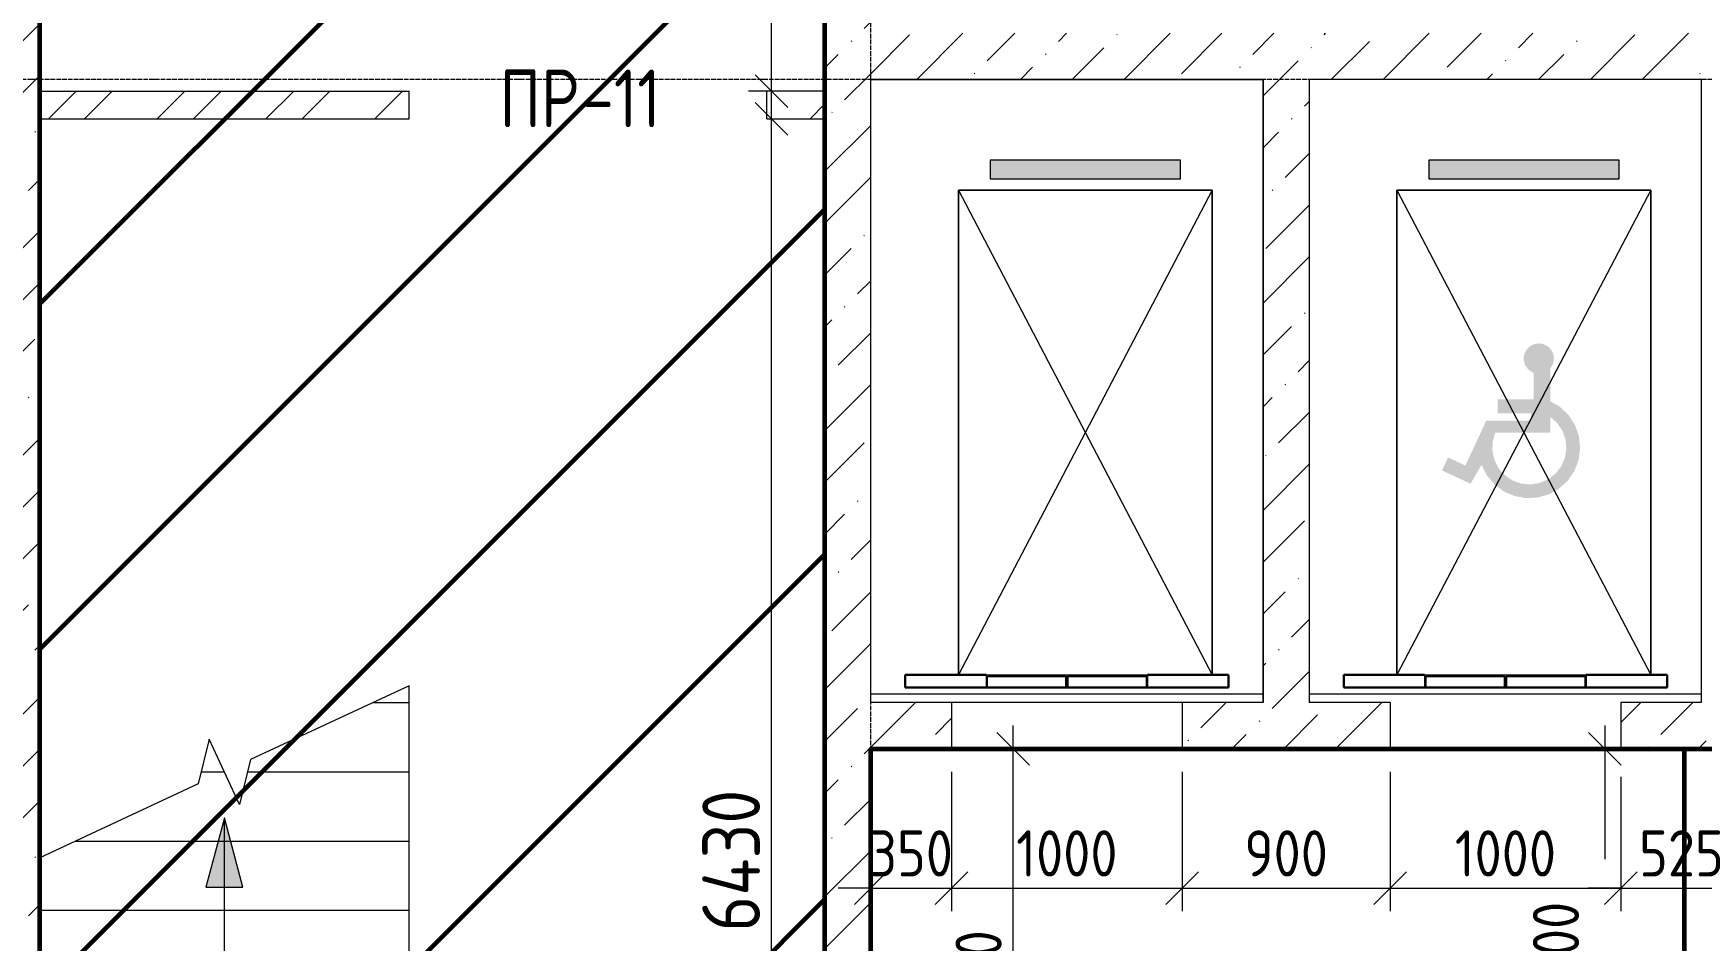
# Model space of a CAD drawing. Header units: millimetres. Extents: x -56773 to 323062, y -262288 to 76460.
# Drawn here: x 43456 to 50684, y -43191 to -39260 of the extents above; entities that cross this region are included whole.
import ezdxf

# ---------------------------------------------------------------- set-up
doc = ezdxf.new("R2010")
doc.units = ezdxf.units.MM
doc.linetypes.add('ADSK_Линия сетки', pattern=[25, 20, -2.5, 0, -2.5])
doc.linetypes.add('ADSK_Невидимые', pattern=[5, 3, -2])
for name, color, linetype, lineweight in [('1.1) Шлифовка потолка', 5, 'Continuous', 60), ('3.1 Штукатурка внешн стен', 5, 'Continuous', 60), ('Лестницы', 7, 'Continuous', 9), ('Марки', 7, 'Continuous', 20), ('Обобщенные модели', 7, 'ADSK_Невидимые', 18), ('Оборудование', 7, 'Continuous', 18), ('Оси', 7, 'Continuous', 9), ('Перекрытие', 7, 'Continuous', 18), ('Размеры', 7, 'Continuous', 9), ('Стены внутренние', 7, 'Continuous', 18), ('Стены наружные', 7, 'Continuous', 18), ('Стены несущие', 7, 'Continuous', 30), ('Стены штриховка', 7, 'Continuous', 9), ('Стрелки вверх', 7, 'Continuous', 18), ('Узлы', 7, 'Continuous', 18)]:
    doc.layers.add(name, color=color, linetype=linetype, lineweight=lineweight)
doc.styles.add('GOST Common_2', font='', dxfattribs={"width": 0.9, "height": 250})
doc.styles.add('GOST Common_3', font='', dxfattribs={"width": 0.9, "height": 200})
doc.styles.add('GOST Common_5', font='', dxfattribs={"width": 0.85, "height": 250})
doc.styles.get('GOST Common_2').set_extended_font_data('GOST Common')
doc.styles.get('GOST Common_3').set_extended_font_data('GOST Common')
doc.styles.get('GOST Common_5').set_extended_font_data('GOST Common')
doc.dimstyles.new('ADSK_Основной_2_0_1', dxfattribs={"dimscale": 304.8, "dimtxt": 201.142999, "dimasz": 0.463911, "dimexe": 0.328084, "dimexo": 0.328084, "dimgap": 0.164042, "dimtad": 1, "dimdec": 3, "dimrnd": 0.001, "dimdsep": 46, "dimtxsty": 'GOST Common_3', "dimblk1": 'OBLIQUE', "dimblk2": 'OBLIQUE', "dimsah": 1, "dimcen": 0.09, "dimdle": 0.328084, "dimazin": 2, "dimtfac": 1, "dimtdec": 4, "dimtix": 1, "dimtmove": 1, "dimatfit": 3, "dimfxl": 1, "dimtvp": 1, "dimtolj": 1, "dimtzin": 0, "dimlwd": 20, "dimlwe": 20, "dimarcsym": 2})
doc.dimstyles.new('ADSK_Основной_2_0_2', dxfattribs={"dimscale": 304.8, "dimtxt": 201.142999, "dimasz": 0.463911, "dimexe": 0.328084, "dimexo": 0.328084, "dimgap": 0.164042, "dimtad": 1, "dimdec": 3, "dimrnd": 0.001, "dimdsep": 46, "dimtxsty": 'GOST Common_3', "dimblk1": 'OBLIQUE', "dimblk2": 'OBLIQUE', "dimsah": 1, "dimcen": 0.09, "dimdle": 0.328084, "dimazin": 2, "dimtfac": 1, "dimtdec": 4, "dimtix": 1, "dimtmove": 0, "dimatfit": 3, "dimfxl": 1, "dimtvp": 1, "dimtolj": 1, "dimtzin": 0, "dimlwd": 20, "dimlwe": 20, "dimarcsym": 2})
doc.dimstyles.new('ADSK_Основной_2_0_3', dxfattribs={"dimscale": 304.8, "dimtxt": 201.142999, "dimasz": 0.463911, "dimexe": 0.328084, "dimexo": 0.328084, "dimgap": 0.164042, "dimtad": 1, "dimdec": 3, "dimrnd": 0.001, "dimdsep": 46, "dimtxsty": 'GOST Common_2', "dimblk1": 'OBLIQUE', "dimblk2": 'OBLIQUE', "dimsah": 1, "dimcen": 0.09, "dimdle": 0.328084, "dimazin": 2, "dimtfac": 1, "dimtdec": 4, "dimtix": 1, "dimtmove": 0, "dimatfit": 3, "dimfxl": 1, "dimtvp": 1, "dimtolj": 1, "dimtzin": 0, "dimlwd": 20, "dimlwe": 20, "dimarcsym": 2})
pattern_1 = [(45, (1283.93, -48864.63), (84.18955, 308.69595), [396.875, -79.375, 3.353, -76.022])]

# ---------------------------------------------------------------- blocks, each defined once
blk = doc.blocks.new('AS-Shakhta_lifta-GOST_5746-2003 - Лифт_3_2700х1700 проем 1000-730833-Кладочный план 1-го этажа')
at = {"layer": 'Оборудование'}
h = blk.add_hatch(color=256, dxfattribs=at)
h.paths.add_polyline_path([(-9.5, 464.1), (-60.4, 461.4), (-109.3, 447.2), (-153.5, 422), (-190.9, 387.4), (-219.3, 345.2), (-237.2, 297.5), (-243.7, 247), (-238.5, 196.4), (-221.7, 148.3), (-194.4, 105.3), (-157.9, 69.8), (-114.3, 43.6), (-114.3, -98), (-123.4, -111.8), (-128.8, -127.6), (-130, -144.1), (-127, -160.5), (-120, -175.5), (-109.5, -188.4), (-96, -198.1), (-80.6, -204.2), (-64.1, -206.2), (-47.6, -203.9), (-32.3, -197.6), (-19, -187.7), (-8.6, -174.7), (-1.8, -159.5), (0.9, -143.1), (-0.6, -126.6), (-6.2, -110.9), (-15.5, -97.2), (-28, -86.3), (-42.9, -78.8), (-42.9, 35.4), (113.5, 35.4), (113.5, 97.4), (-31, 97.4), (-31, 128.1), (162.8, 128.1), (253.6, 322.9), (328.5, 288), (354.7, 344.2), (231, 401.8), (183.6, 319.7), (160.7, 365.2), (128, 404.3), (87.2, 434.8), (40.6, 455.1)])
h.paths.add_polyline_path([(-27.9, 404.9), (12.2, 401), (50, 387.2), (83.3, 364.5), (109.8, 334.2), (128, 298.2), (136.6, 258.9), (135.3, 218.6), (123.9, 180), (-114.3, 180), (-114.3, 111.7), (-144.4, 138.5), (-166.9, 171.9), (-180.4, 209.8), (-184, 249.9), (-177.6, 289.7), (-161.5, 326.6), (-136.7, 358.3), (-104.7, 382.9), (-67.7, 398.8)])
at = {"layer": 'Узлы'}
blk.add_hatch(color=256, dxfattribs=at).paths.add_polyline_path([(364.1, -920), (-412.5, -920), (-412.5, -1000), (412.5, -1000), (412.5, -920)])
at = {"layer": 'Обобщенные модели', "linetype": 'Continuous', "lineweight": 30}
for p, q in [((780, 1285), (-620, 1285)), ((-620, 1230), (-620, 1285)), ((-270, 1230), (-620, 1230)), ((-267, 1235), (-267, 1285)), ((-267, 1285), (77, 1285)), ((77, 1235), (-267, 1235)), ((77, 1285), (77, 1235)), ((83, 1235), (83, 1285)), ((83, 1285), (427, 1285)), ((427, 1235), (83, 1235)), ((427, 1285), (427, 1235)), ((430, 1230), (780, 1230)), ((780, 1230), (780, 1285))]:
    blk.add_line(p, q, dxfattribs=at)
at = {"layer": 'Обобщенные модели'}
for p, q in [((-270, 1235), (-270, 1285)), ((430, 1235), (430, 1285))]:
    blk.add_line(p, q, dxfattribs=at)
at = {"layer": 'Оборудование'}
for p, q in [((-550, -870), (-550, 1230)), ((550, -870), (-550, 1230)), ((-550, -870), (550, 1230)), ((550, 1230), (-550, 1230)), ((-550, 1230), (-550, -870)), ((550, 1230), (550, -870)), ((550, -870), (550, 1230)), ((550, -870), (-550, -870)), ((-550, -870), (550, -870))]:
    blk.add_line(p, q, dxfattribs=at)
at = {"layer": 'Узлы'}
for p, q in [((412.5, -920), (-412.5, -920)), ((-412.5, -920), (-412.5, -1000)), ((412.5, -1000), (412.5, -920)), ((-412.5, -1000), (412.5, -1000))]:
    blk.add_line(p, q, dxfattribs=at)
blk = doc.blocks.new('AS-Shakhta_lifta-GOST_5746-2003 - Лифт_3_2700х1700 проем 1001-793162-Кладочный план 1-го этажа')
at = {"layer": 'Узлы'}
blk.add_hatch(color=256, dxfattribs=at).paths.add_polyline_path([(412.5, -920), (-412.5, -920), (-412.5, -1000), (412.5, -1000)])
at = {"layer": 'Обобщенные модели', "linetype": 'Continuous', "lineweight": 30}
for p, q in [((780, 1285), (-620, 1285)), ((-620, 1230), (-620, 1285)), ((-270, 1230), (-620, 1230)), ((-267, 1235), (-267, 1285)), ((-267, 1285), (77, 1285)), ((77, 1235), (-267, 1235)), ((77, 1285), (77, 1235)), ((83, 1235), (83, 1285)), ((83, 1285), (427, 1285)), ((427, 1235), (83, 1235)), ((427, 1285), (427, 1235)), ((430, 1230), (780, 1230)), ((780, 1230), (780, 1285))]:
    blk.add_line(p, q, dxfattribs=at)
at = {"layer": 'Обобщенные модели'}
for p, q in [((-270, 1235), (-270, 1285)), ((430, 1235), (430, 1285))]:
    blk.add_line(p, q, dxfattribs=at)
at = {"layer": 'Оборудование'}
for p, q in [((-770, -1350), (-770, 1350)), ((-770, 1350), (930, 1350)), ((930, 1350), (930, -1350)), ((-550, -870), (-550, 1230)), ((550, -870), (-550, 1230)), ((-550, -870), (550, 1230)), ((550, 1230), (-550, 1230)), ((-550, 1230), (-550, -870)), ((550, 1230), (550, -870)), ((550, -870), (550, 1230)), ((550, -870), (-550, -870)), ((-550, -870), (550, -870)), ((930, -1350), (-770, -1350))]:
    blk.add_line(p, q, dxfattribs=at)
at = {"layer": 'Узлы'}
for p, q in [((412.5, -920), (-412.5, -920)), ((-412.5, -920), (-412.5, -1000)), ((412.5, -1000), (412.5, -920)), ((-412.5, -1000), (412.5, -1000))]:
    blk.add_line(p, q, dxfattribs=at)
blk = doc.blocks.new('_Oblique')
at = {"color": 0, "linetype": 'ByBlock', "lineweight": -2}
blk.add_line((-0.5, -0.5), (0.5, 0.5), dxfattribs=at)
blk = doc.blocks.new('*D3864')
at = {"layer": 'Defpoints', "color": 0, "transparency": 16777216}
for p in [(47433.9, -42359.7), (47083.9, -42863.4), (47433.9, -42963.3)]:
    blk.add_point(p, dxfattribs=at)
at = {"layer": 'Размеры', "color": 0, "lineweight": 20, "transparency": 16777216}
for p, q in [((47433.9, -42459.7), (47433.9, -43063.3)), ((47083.9, -42963.3), (46942.5, -42963.3)), ((47083.9, -42963.3), (47433.9, -42963.3)), ((47083.9, -42963.4), (47083.9, -43063.3)), ((47433.9, -42963.3), (47575.3, -42963.3))]:
    blk.add_line(p, q, dxfattribs=at)
at = {"layer": 'Размеры', "color": 0, "lineweight": 20, "transparency": 16777216, "xscale": 141.4, "yscale": 141.4, "zscale": 141.4}
blk.add_blockref('_Oblique', (47083.9, -42963.3), dxfattribs=at)
at = {"layer": 'Размеры', "color": 0, "lineweight": 20, "transparency": 16777216, "xscale": 141.4, "yscale": 141.4, "zscale": 141.4, "rotation": 180}
blk.add_blockref('_Oblique', (47433.9, -42963.3), dxfattribs=at)
at = {"layer": 'Размеры', "color": 0, "lineweight": 9, "transparency": 16777216, "insert": (47258.9, -42813.3), "char_height": 200, "width": 454.106, "attachment_point": 5, "style": 'GOST Common_3'}
blk.add_mtext('\\A1;350', dxfattribs=at)
blk = doc.blocks.new('*D3865')
at = {"layer": 'Defpoints', "color": 0, "transparency": 16777216}
for p in [(47433.9, -42359.7), (48433.9, -42359.7), (48433.9, -42963.3)]:
    blk.add_point(p, dxfattribs=at)
at = {"layer": 'Размеры', "color": 0, "lineweight": 20, "transparency": 16777216}
for p, q in [((47433.9, -42459.7), (47433.9, -43063.3)), ((48433.9, -42459.7), (48433.9, -43063.3)), ((47333.9, -42963.3), (48533.9, -42963.3))]:
    blk.add_line(p, q, dxfattribs=at)
at = {"layer": 'Размеры', "color": 0, "lineweight": 20, "transparency": 16777216, "xscale": 141.4, "yscale": 141.4, "zscale": 141.4, "rotation": 180}
blk.add_blockref('_Oblique', (47433.9, -42963.3), dxfattribs=at)
at = {"layer": 'Размеры', "color": 0, "lineweight": 20, "transparency": 16777216, "xscale": 141.4, "yscale": 141.4, "zscale": 141.4}
blk.add_blockref('_Oblique', (48433.9, -42963.3), dxfattribs=at)
at = {"layer": 'Размеры', "color": 0, "lineweight": 9, "transparency": 16777216, "insert": (47933.9, -42813.3), "char_height": 200, "width": 560.473, "attachment_point": 5, "style": 'GOST Common_3'}
blk.add_mtext('\\A1;1000', dxfattribs=at)
blk = doc.blocks.new('*D3866')
at = {"layer": 'Defpoints', "color": 0, "transparency": 16777216}
for p in [(48433.9, -42359.7), (49333.9, -42359.7), (49333.9, -42963.3)]:
    blk.add_point(p, dxfattribs=at)
at = {"layer": 'Размеры', "color": 0, "lineweight": 20, "transparency": 16777216}
for p, q in [((48433.9, -42459.7), (48433.9, -43063.3)), ((49333.9, -42459.7), (49333.9, -43063.3)), ((48333.9, -42963.3), (49433.9, -42963.3))]:
    blk.add_line(p, q, dxfattribs=at)
at = {"layer": 'Размеры', "color": 0, "lineweight": 20, "transparency": 16777216, "xscale": 141.4, "yscale": 141.4, "zscale": 141.4, "rotation": 180}
blk.add_blockref('_Oblique', (48433.9, -42963.3), dxfattribs=at)
at = {"layer": 'Размеры', "color": 0, "lineweight": 20, "transparency": 16777216, "xscale": 141.4, "yscale": 141.4, "zscale": 141.4}
blk.add_blockref('_Oblique', (49333.9, -42963.3), dxfattribs=at)
at = {"layer": 'Размеры', "color": 0, "lineweight": 9, "transparency": 16777216, "insert": (48883.9, -42813.3), "char_height": 200, "width": 454.106, "attachment_point": 5, "style": 'GOST Common_3'}
blk.add_mtext('\\A1;900', dxfattribs=at)
blk = doc.blocks.new('*D3867')
at = {"layer": 'Defpoints', "color": 0, "transparency": 16777216}
for p in [(49333.9, -42359.7), (50333.9, -42381.7), (50333.9, -42963.3)]:
    blk.add_point(p, dxfattribs=at)
at = {"layer": 'Размеры', "color": 0, "lineweight": 20, "transparency": 16777216}
for p, q in [((49333.9, -42459.7), (49333.9, -43063.3)), ((50333.9, -42481.7), (50333.9, -43063.3)), ((49233.9, -42963.3), (50433.9, -42963.3))]:
    blk.add_line(p, q, dxfattribs=at)
at = {"layer": 'Размеры', "color": 0, "lineweight": 20, "transparency": 16777216, "xscale": 141.4, "yscale": 141.4, "zscale": 141.4, "rotation": 180}
blk.add_blockref('_Oblique', (49333.9, -42963.3), dxfattribs=at)
at = {"layer": 'Размеры', "color": 0, "lineweight": 20, "transparency": 16777216, "xscale": 141.4, "yscale": 141.4, "zscale": 141.4}
blk.add_blockref('_Oblique', (50333.9, -42963.3), dxfattribs=at)
at = {"layer": 'Размеры', "color": 0, "lineweight": 9, "transparency": 16777216, "insert": (49833.9, -42813.3), "char_height": 200, "width": 560.473, "attachment_point": 5, "style": 'GOST Common_3'}
blk.add_mtext('\\A1;1000', dxfattribs=at)
blk = doc.blocks.new('*D3868')
at = {"layer": 'Defpoints', "color": 0, "transparency": 16777216}
for p in [(50333.9, -42381.7), (50858.9, -42863.4), (50858.9, -42963.3)]:
    blk.add_point(p, dxfattribs=at)
at = {"layer": 'Размеры', "color": 0, "lineweight": 20, "transparency": 16777216}
for p, q in [((50333.9, -42481.7), (50333.9, -43063.3)), ((50333.9, -42963.3), (50192.5, -42963.3)), ((50333.9, -42963.3), (50858.9, -42963.3)), ((50858.9, -42963.3), (51000.3, -42963.3)), ((50858.9, -42963.4), (50858.9, -43063.3))]:
    blk.add_line(p, q, dxfattribs=at)
at = {"layer": 'Размеры', "color": 0, "lineweight": 20, "transparency": 16777216, "xscale": 141.4, "yscale": 141.4, "zscale": 141.4}
blk.add_blockref('_Oblique', (50333.9, -42963.3), dxfattribs=at)
at = {"layer": 'Размеры', "color": 0, "lineweight": 20, "transparency": 16777216, "xscale": 141.4, "yscale": 141.4, "zscale": 141.4, "rotation": 180}
blk.add_blockref('_Oblique', (50858.9, -42963.3), dxfattribs=at)
at = {"layer": 'Размеры', "color": 0, "lineweight": 9, "transparency": 16777216, "insert": (50596.4, -42813.3), "char_height": 200, "width": 454.106, "attachment_point": 5, "style": 'GOST Common_3'}
blk.add_mtext('\\A1;525', dxfattribs=at)
blk = doc.blocks.new('*D3873')
at = {"layer": 'Defpoints', "color": 0, "transparency": 16777216}
for p in [(47601.4, -42359.7), (47701.4, -42359.7), (47083.9, -44409.7)]:
    blk.add_point(p, dxfattribs=at)
at = {"layer": 'Размеры', "color": 0, "lineweight": 20, "transparency": 16777216}
for p, q in [((47701.4, -44509.7), (47701.4, -42259.7)), ((47701.4, -42359.7), (47801.4, -42359.7)), ((47183.9, -44409.7), (47801.4, -44409.7))]:
    blk.add_line(p, q, dxfattribs=at)
at = {"layer": 'Размеры', "color": 0, "lineweight": 20, "transparency": 16777216, "xscale": 141.4, "yscale": 141.4, "zscale": 141.4}
for p, rotation in [((47701.4, -42359.7), 90), ((47701.4, -44409.7), 270)]:
    blk.add_blockref('_Oblique', p, dxfattribs=dict(at, rotation=rotation))
at = {"layer": 'Размеры', "color": 0, "lineweight": 9, "transparency": 16777216, "insert": (47551.4, -43384.7), "char_height": 200, "width": 605.475, "attachment_point": 5, "rotation": 90, "style": 'GOST Common_3'}
blk.add_mtext('\\A1;2050', dxfattribs=at)
blk = doc.blocks.new('*D3911')
at = {"layer": 'Defpoints', "color": 0, "transparency": 16777216}
for p in [(50164.2, -42359.7), (50264.2, -42359.7), (50164.2, -43859.7)]:
    blk.add_point(p, dxfattribs=at)
at = {"layer": 'Размеры', "color": 0, "lineweight": 20, "transparency": 16777216}
for p, q in [((50264.2, -42259.7), (50264.2, -42838.9)), ((50264.2, -42359.7), (50364.2, -42359.7)), ((50264.2, -43959.7), (50264.2, -43538.9)), ((50264.2, -43859.7), (50364.2, -43859.7))]:
    blk.add_line(p, q, dxfattribs=at)
at = {"layer": 'Размеры', "color": 0, "lineweight": 20, "transparency": 16777216, "xscale": 141.4, "yscale": 141.4, "zscale": 141.4}
for p, rotation in [((50264.2, -42359.7), 90), ((50264.2, -43859.7), 270)]:
    blk.add_blockref('_Oblique', p, dxfattribs=dict(at, rotation=rotation))
at = {"layer": 'Размеры', "color": 0, "lineweight": 9, "transparency": 16777216, "insert": (49952.8, -43469.1), "char_height": 200, "width": 560.473, "attachment_point": 1, "rotation": 90, "line_spacing_factor": 1.022761, "style": 'GOST Common_3'}
blk.add_mtext('\\A1;1500', dxfattribs=at)
blk = doc.blocks.new('*D3645')
at = {"layer": 'Defpoints', "color": 0, "transparency": 16777216}
for p in [(46554.6, -39629.7), (46654.6, -39629.7), (46554.6, -46059.7)]:
    blk.add_point(p, dxfattribs=at)
at = {"layer": 'Размеры', "color": 0, "lineweight": 20, "transparency": 16777216}
for p, q in [((46654.6, -46159.7), (46654.6, -39529.7)), ((46654.6, -39629.7), (46754.6, -39629.7)), ((46654.6, -46059.7), (46754.6, -46059.7))]:
    blk.add_line(p, q, dxfattribs=at)
at = {"layer": 'Размеры', "color": 0, "lineweight": 20, "transparency": 16777216, "xscale": 141.4, "yscale": 141.4, "zscale": 141.4}
for p, rotation in [((46654.6, -39629.7), 90), ((46654.6, -46059.7), 270)]:
    blk.add_blockref('_Oblique', p, dxfattribs=dict(at, rotation=rotation))
at = {"layer": 'Размеры', "color": 0, "lineweight": 9, "transparency": 16777216, "insert": (46479.6, -42844.7), "char_height": 250, "width": 625.93, "attachment_point": 5, "rotation": 90, "style": 'GOST Common_2'}
blk.add_mtext('\\A1;6430', dxfattribs=at)
blk = doc.blocks.new('*D3646')
at = {"layer": 'Defpoints', "color": 0, "transparency": 16777216}
for p in [(46754.6, -37859.7), (46654.6, -39509.7), (46754.6, -39509.7)]:
    blk.add_point(p, dxfattribs=at)
at = {"layer": 'Размеры', "color": 0, "lineweight": 20, "transparency": 16777216}
for p, q in [((46654.6, -37759.7), (46654.6, -38025.9)), ((46654.6, -37859.7), (46554.6, -37859.7)), ((46654.6, -39609.7), (46654.6, -38725.9)), ((46654.6, -39509.7), (46554.6, -39509.7))]:
    blk.add_line(p, q, dxfattribs=at)
at = {"layer": 'Размеры', "color": 0, "lineweight": 20, "transparency": 16777216, "xscale": 141.4, "yscale": 141.4, "zscale": 141.4}
for p, rotation in [((46654.6, -37859.7), 90), ((46654.6, -39509.7), 270)]:
    blk.add_blockref('_Oblique', p, dxfattribs=dict(at, rotation=rotation))
at = {"layer": 'Размеры', "color": 0, "lineweight": 9, "transparency": 16777216, "insert": (46343.2, -38656.1), "char_height": 200, "width": 560.473, "attachment_point": 1, "rotation": 90, "line_spacing_factor": 1.022761, "style": 'GOST Common_3'}
blk.add_mtext('\\A1;1650', dxfattribs=at)

msp = doc.modelspace()

# ---------------------------------------------------------------- hatches: boundary and pattern name
at = {"layer": '1.1) Шлифовка потолка', "transparency": 33554687}
h = msp.add_hatch(dxfattribs=at)
h.set_pattern_fill('ANSI31', color=5, scale=333)
h.set_pattern_definition([(45, (1274.6, 201448.7), (-747.6063, 747.6063), [])])
h.paths.add_polyline_path([(43483.9343, -46060.0624), (46883.9343, -46060.0624), (46883.9343, -37860.0624), (43483.9343, -37860.0624)])
h = msp.add_hatch(dxfattribs=at)
h.set_pattern_fill('ANSI31', color=5, scale=333)
h.paths.add_polyline_path([(61313.9343, -39509.6624), (60083.9343, -39509.6624), (57883.9343, -39509.6624), (57613.9343, -39509.6624), (57613.9343, -42934.6624), (57488.9343, -42934.6624), (57488.9343, -39509.6624), (57083.9343, -39509.6624), (57083.9343, -39659.6624), (56683.9343, -39659.6624), (56683.9343, -39509.6624), (56383.9343, -39509.6624), (55183.9343, -39509.6624), (54688.9343, -39509.6624), (54688.9343, -42934.6624), (54563.9343, -42934.6624), (54563.9343, -41884.6624), (54323.9343, -41884.6624), (54323.9343, -41759.6624), (54563.9343, -41759.6624), (54563.9343, -39509.6624), (54323.9343, -39509.6624), (54323.9343, -39260.0253), (53173.9343, -39260.0253), (53173.9343, -39509.6624), (52763.9343, -39509.6624), (52763.9343, -40559.6624), (50983.9343, -40559.6624), (50983.9343, -41759.6624), (53173.9343, -41759.6624), (53173.9343, -41784.6624), (53173.9343, -41884.6624), (50983.9343, -41884.6624), (50983.9343, -43859.6624), (50858.9343, -43859.6624), (50858.9343, -42359.6624), (50608.9343, -42359.6624), (50608.9343, -45184.6624), (50858.9343, -45184.6624), (50858.9343, -44959.6624), (50983.9343, -44959.6624), (50983.9343, -45184.6624), (51558.9343, -45184.6624), (51558.9343, -46034.6624), (51691.5932, -46034.6624), (51691.5932, -46134.6624), (54563.9343, -46134.6624), (54563.9343, -44034.6624), (54688.9343, -44034.6624), (54688.9343, -46134.6624), (56108.9343, -46134.6624), (56108.9343, -45184.6624), (57488.9343, -45184.6624), (57488.9343, -44034.6624), (57613.9343, -44034.6624), (57613.9343, -46134.6624), (58213.9343, -46134.6624), (58213.9343, -46259.6624), (61513.9343, -46259.6624), (61513.9343, -46134.6624), (62833.9343, -46134.6624), (62833.9343, -45909.6624), (62283.9343, -45909.6624), (62283.9343, -45659.6624), (61313.9343, -45659.6624), (61313.9343, -44259.6624), (61038.9343, -44259.6624), (61038.9343, -44059.6624), (61313.9343, -44059.6624)])
h.paths.add_polyline_path([(59338.9343, -46159.6624), (59488.9343, -46159.6624), (59488.9343, -46234.6624), (59338.9343, -46234.6624)], flags=16)
h.paths.add_polyline_path([(62833.9343, -48459.6624), (62833.9343, -46859.6624), (62833.9343, -46259.6624), (51691.5932, -46259.6624), (51691.5932, -55809.6624), (53283.9343, -55809.6624), (54483.9343, -55809.6624), (56083.9343, -55809.6624), (56683.9343, -55809.6624), (56683.9343, -55659.6624), (57083.9343, -55659.6624), (57083.9343, -55809.6624), (57683.9343, -55809.6624), (60083.9343, -55809.6624), (60388.9343, -55809.6624), (60388.9343, -55759.6624), (60388.9343, -54684.6624), (60388.9343, -54634.6624), (60488.9343, -54634.6624), (60488.9343, -54684.6624), (60488.9343, -55759.6624), (60488.9343, -55809.6624), (62683.9343, -55809.6624), (62683.9343, -55659.6624), (63038.9343, -55659.6624), (63038.9343, -55359.6624), (63038.9343, -54684.6624), (63038.9343, -54634.6624), (63083.9343, -54634.6624), (63083.9343, -53384.6624), (63038.9343, -53384.6624), (63038.9343, -53334.6624), (63038.9343, -52584.6624), (63038.9343, -52534.6624), (63083.9343, -52534.6624), (63083.9343, -51084.6624), (63038.9343, -51084.6624), (63038.9343, -51034.6624), (63038.9343, -50909.6624), (63038.9343, -50709.6624), (62988.9343, -50709.6624), (62197.2677, -50709.6624), (62147.2677, -50709.6624), (61330.601, -50709.6624), (61280.601, -50709.6624), (60488.9343, -50709.6624), (60488.9343, -51034.6624), (60488.9343, -51084.6624), (60388.9343, -51084.6624), (60388.9343, -51034.6624), (60388.9343, -50709.6624), (60388.9343, -50609.6624), (60488.9343, -50609.6624), (61280.601, -50609.6624), (61330.601, -50609.6624), (62147.2677, -50609.6624), (62197.2677, -50609.6624), (62833.9343, -50609.6624), (62833.9343, -50059.6624), (62683.9343, -50059.6624), (62683.9343, -49659.6624), (62833.9343, -49659.6624)])
h.paths.add_polyline_path([(56108.9343, -49384.6624), (57858.9343, -49384.6624), (57858.9343, -50134.6624), (56108.9343, -50134.6624)], flags=16)
h.paths.add_polyline_path([(56133.9343, -49409.6624), (57833.9343, -49409.6624), (57833.9343, -50109.6624), (56133.9343, -50109.6624)], flags=0)
h.paths.add_polyline_path([(56183.9343, -49459.6624), (57008.9343, -49459.6624), (57008.9343, -49659.6624), (57058.9343, -49659.6624), (57058.9343, -49459.6624), (57083.9343, -49459.6624), (57783.9343, -49459.6624), (57783.9343, -50059.6624), (56183.9343, -50059.6624)], flags=0)
h.paths.add_polyline_path([(56683.9343, -49659.6624), (57083.9343, -49659.6624), (57083.9343, -50059.6624), (56683.9343, -50059.6624)], flags=0)
h.paths.add_polyline_path([(60388.9343, -52534.6624), (60488.9343, -52534.6624), (60488.9343, -52584.6624), (60488.9343, -53334.6624), (60488.9343, -53384.6624), (60388.9343, -53384.6624), (60388.9343, -53334.6624), (60388.9343, -52584.6624)], flags=16)
h.paths.add_polyline_path([(60451.4343, -52584.6624), (60451.4343, -53334.6624), (60426.4343, -53334.6624), (60426.4343, -52584.6624)], flags=0)
h.paths.add_polyline_path([(62978.3843, -53059.6624), (62992.3843, -53059.6624), (62992.3843, -53709.6624), (62978.3843, -53709.6624)], flags=16)
h.paths.add_polyline_path([(62978.3843, -54309.6624), (62992.3843, -54309.6624), (62992.3843, -54959.6624), (62978.3843, -54959.6624)], flags=16)
h.paths.add_polyline_path([(51558.9343, -51734.6624), (51233.9343, -51734.6624), (51233.9343, -51709.6624), (51233.9343, -51609.6624), (51558.9343, -51609.6624), (51558.9343, -51384.6624), (51691.5932, -51384.6624), (51691.5932, -50484.6624), (51558.9343, -50484.6624), (51558.9343, -50134.6624), (46883.9343, -50134.6624), (46883.9343, -55659.6624), (47283.9343, -55659.6624), (47283.9343, -55809.6624), (48183.9343, -55809.6624), (49783.9343, -55809.6624), (50683.9343, -55809.6624), (50683.9343, -55659.6624), (51083.9343, -55659.6624), (51083.9343, -55809.6624), (51558.9343, -55809.6624)])
at = {"layer": 'Стены внутренние', "lineweight": 9}
h = msp.add_hatch(dxfattribs=at)
h.set_pattern_fill('FP_5', color=256, style=0, pattern_type=2)
h.set_pattern_definition([(45, (1283.93, -48864.63), (-235.7317, 235.7317), []), (45, (1441.1, -48864.63), (-235.7317, 235.7317), [])])
h.paths.add_polyline_path([(46883.9343, -39629.6624), (46883.9343, -39509.6624), (46633.9343, -39509.6624), (46633.9343, -39629.6624)])
h.paths.add_polyline_path([(43659.9903, -39629.6624), (45083.9343, -39629.6624), (45083.9343, -39509.6624), (43483.9343, -39509.6624), (43483.9343, -39629.6624)])
at = {"layer": 'Стены наружные', "lineweight": 9}
h = msp.add_hatch(dxfattribs=at)
h.set_pattern_fill('FP_1', color=256, style=0, pattern_type=2)
h.set_pattern_definition(pattern_1)
h.paths.add_polyline_path([(43283.9343, -46259.6624), (43483.9343, -46259.6624), (43483.9343, -37659.6624), (43283.9343, -37659.6624), (43283.9343, -46234.6624)])
h = msp.add_hatch(dxfattribs=at)
h.set_pattern_fill('FP_1', color=256, style=0, pattern_type=2)
h.set_pattern_definition(pattern_1)
h.paths.add_polyline_path([(47083.9343, -46259.6624), (47083.9343, -45959.6624), (46883.9343, -45959.6624), (46883.9343, -46259.6624)])
h.paths.add_polyline_path([(46883.9343, -44409.6624), (47083.9343, -44409.6624), (47083.9343, -37659.6624), (46883.9343, -37659.6624), (46883.9343, -43549.7783)])
h = msp.add_hatch(dxfattribs=at)
h.set_pattern_fill('FP_1', color=256, style=0, pattern_type=2)
h.set_pattern_definition(pattern_1)
h.paths.add_polyline_path([(50883.9343, -39459.6624), (50883.9343, -39259.6624), (47083.9343, -39259.6624), (47083.9343, -39459.6624), (50683.9343, -39459.6624)])
h = msp.add_hatch(dxfattribs=at)
h.set_pattern_fill('FP_1', color=256, style=0, pattern_type=2)
h.set_pattern_definition(pattern_1)
h.paths.add_polyline_path([(48983.9343, -42159.6624), (48983.9343, -39459.6624), (48783.9343, -39459.6624), (48783.9343, -42159.6624)])
h = msp.add_hatch(dxfattribs=at)
h.set_pattern_fill('FP_1', color=256, style=0, pattern_type=2)
h.set_pattern_definition(pattern_1)
h.paths.add_polyline_path([(49333.9343, -42359.6624), (49333.9343, -42159.6624), (48433.9343, -42159.6624), (48433.9343, -42359.6624)])
h.paths.add_polyline_path([(47433.9343, -42359.6624), (47433.9343, -42159.6624), (47083.9343, -42159.6624), (47083.9343, -42359.6624)])
h.paths.add_polyline_path([(50333.9343, -42359.6624), (50883.9343, -42359.6624), (50883.9343, -42159.6624), (50333.9343, -42159.6624), (50333.9343, -42261.6105)])
at = {"layer": 'Стрелки вверх'}
msp.add_hatch(color=256, dxfattribs=at).paths.add_polyline_path([(44364.3191, -42959.6624), (44283.9343, -42659.6624), (44203.5496, -42959.6624)])

# ---------------------------------------------------------------- linework, layer by layer
at = {"layer": '1.1) Шлифовка потолка'}
for points in [[(46883.9343, -46059.6624), (43483.9343, -46059.6624), (43483.9343, -37859.6624), (46883.9343, -37859.6624)], [(47083.9343, -42359.6624), (50608.9343, -42359.6624), (50608.9343, -46034.6624), (47083.9343, -46034.6624)]]:
    msp.add_lwpolyline(points, close=True, dxfattribs=at)
at = {"layer": '3.1 Штукатурка внешн стен'}
msp.add_lwpolyline([(43283.9343, -46259.6624), (47083.9343, -46259.6624), (47083.9343, -42359.6624), (50858.9343, -42359.6624)], dxfattribs=at)
at = {"layer": 'Лестницы'}
for p, q in [((45083.9343, -42086.6163), (44397.2228, -42406.8351)), ((45083.9343, -42159.6624), (45083.9343, -42086.6163)), ((44927.2864, -42159.6624), (45083.9343, -42159.6624)), ((44927.2864, -42159.6624), (45083.9343, -42159.6624)), ((45083.9343, -42459.6624), (45083.9343, -42159.6624)), ((44217.9002, -42318.0518), (44170.6458, -42512.4897)), ((44349.9684, -42601.273), (44217.9002, -42318.0518)), ((44397.2228, -42406.8351), (44349.9684, -42601.273)), ((44183.4845, -42459.6624), (44283.9343, -42459.6624)), ((44183.4845, -42459.6624), (44283.9343, -42459.6624)), ((44384.3841, -42459.6624), (45083.9343, -42459.6624)), ((44384.3841, -42459.6624), (45083.9343, -42459.6624)), ((45083.9343, -42759.6624), (45083.9343, -42459.6624)), ((44170.6458, -42512.4897), (43483.9343, -42832.7085)), ((43640.5822, -42759.6624), (45083.9343, -42759.6624)), ((43640.5822, -42759.6624), (45083.9343, -42759.6624)), ((45083.9343, -43059.6624), (45083.9343, -42759.6624)), ((43483.9343, -43059.6624), (45083.9343, -43059.6624)), ((43483.9343, -43059.6624), (45083.9343, -43059.6624)), ((45083.9343, -43359.6624), (45083.9343, -43059.6624))]:
    msp.add_line(p, q, dxfattribs=at)
at = {"layer": 'Оси', "linetype": 'ADSK_Линия сетки', "lineweight": 5}
for p, q in [((47083.9343, -59838.5137), (47083.9343, -38837.1863)), ((63681.4538, -39459.6624), (-23956.1623, -39459.6624))]:
    msp.add_line(p, q, dxfattribs=at)
at = {"layer": 'Перекрытие'}
for p, q in [((48783.9343, -42122.5624), (47083.9343, -42122.5624)), ((50683.9343, -42122.5624), (48983.9343, -42122.5624))]:
    msp.add_line(p, q, dxfattribs=at)
at = {"layer": 'Стены несущие', "lineweight": 9}
for p, q in [((43483.9343, -37859.6624), (43483.9343, -39509.6624)), ((46883.9343, -37859.6624), (46883.9343, -39509.6624)), ((47083.9343, -42159.6624), (47083.9343, -39459.6624)), ((48783.9343, -39459.6624), (47083.9343, -39459.6624)), ((48783.9343, -42159.6624), (48783.9343, -39459.6624)), ((48983.9343, -39459.6624), (48983.9343, -42159.6624)), ((50683.9343, -39459.6624), (48983.9343, -39459.6624)), ((50683.9343, -42159.6624), (50683.9343, -39459.6624)), ((43483.9343, -39509.6624), (45083.9343, -39509.6624)), ((45083.9343, -39629.6624), (45083.9343, -39509.6624)), ((46883.9343, -39509.6624), (46633.9343, -39509.6624)), ((46633.9343, -39629.6624), (46633.9343, -39509.6624)), ((43483.9343, -39629.6624), (43483.9343, -46059.6624)), ((43483.9343, -39629.6624), (45083.9343, -39629.6624)), ((46633.9343, -39629.6624), (46883.9343, -39629.6624)), ((46883.9343, -39629.6624), (46883.9343, -44409.6624)), ((47433.9343, -42159.6624), (47083.9343, -42159.6624)), ((47433.9343, -42159.6624), (47433.9343, -42359.6624)), ((48783.9343, -42159.6624), (48433.9343, -42159.6624)), ((48433.9343, -42159.6624), (48433.9343, -42359.6624)), ((49333.9343, -42159.6624), (48983.9343, -42159.6624)), ((49333.9343, -42159.6624), (49333.9343, -42359.6624)), ((50683.9343, -42159.6624), (50333.9343, -42159.6624)), ((50333.9343, -42159.6624), (50333.9343, -42359.6624)), ((47083.9343, -44409.6624), (47083.9343, -42359.6624)), ((47083.9343, -42359.6624), (47433.9343, -42359.6624)), ((48433.9343, -42359.6624), (49333.9343, -42359.6624)), ((50333.9343, -42359.6624), (50983.9343, -42359.6624))]:
    msp.add_line(p, q, dxfattribs=at)
at = {"layer": 'Стены штриховка', "lineweight": 9}
for p, q in [((43483.9343, -39629.6624), (43483.9343, -39509.6624)), ((46883.9343, -39629.6624), (46883.9343, -39509.6624))]:
    msp.add_line(p, q, dxfattribs=at)
at = {"layer": 'Стрелки вверх'}
for p, q in [((44283.9343, -42659.6624), (44203.5496, -42959.6624)), ((44283.9343, -42759.6624), (44283.9343, -42659.6624)), ((44364.3191, -42959.6624), (44283.9343, -42659.6624)), ((44283.9343, -43059.6624), (44283.9343, -42759.6624)), ((44203.5496, -42959.6624), (44364.3191, -42959.6624)), ((44283.9343, -43359.6624), (44283.9343, -43059.6624))]:
    msp.add_line(p, q, dxfattribs=at)

# ---------------------------------------------------------------- block references
at = {"layer": 'Оборудование', "rotation": 180}
for name, p in [('AS-Shakhta_lifta-GOST_5746-2003 - Лифт_3_2700х1700 проем 1001-793162-Кладочный план 1-го этажа', (48013.9343, -40809.6624)), ('AS-Shakhta_lifta-GOST_5746-2003 - Лифт_3_2700х1700 проем 1000-730833-Кладочный план 1-го этажа', (49913.9343, -40809.6624))]:
    msp.add_blockref(name, p, dxfattribs=at)

# ---------------------------------------------------------------- texts
at = {"layer": 'Марки', "lineweight": 9, "char_height": 250, "attachment_point": 1, "style": 'GOST Common_5'}
for s, insert, width in [('ПР', (45476.1535, -39416.6813), 432.91125), ('-11', (45833.341, -39416.6813), 468.987187)]:
    msp.add_mtext(s, dxfattribs=dict(at, insert=insert, width=width))

# ---------------------------------------------------------------- dimensions: what is measured, and where the dimension line sits
at = {"layer": 'Размеры', "lineweight": 9}
for base, p1, p2, override, picture, middle in [((46654.5962, -39509.6624), (46754.5811, -37859.6624), (46754.5811, -39509.6624), {"dimpost": '<>', "dimfxl": 1650}, '*D3646', (46476.5639, -38375.8686)), ((50264.1654, -42359.6624), (50164.1805, -43859.6624), (50164.1805, -42359.6624), {"dimpost": '<>', "dimfxl": 1500}, '*D3911', (50086.133, -43188.8974))]:
    dim = msp.add_linear_dim(base=base, p1=p1, p2=p2, angle=90, dimstyle='ADSK_Основной_2_0_1', override=override, dxfattribs=at)
    dim.commit()
    dim.dimension.update_dxf_attribs({"geometry": picture, "text_midpoint": middle, "dimtype": 160, "text_rotation": 90})
for base, p1, p2, dimstyle, override, picture, middle in [((46654.5962, -39629.6624), (46554.6113, -46059.6624), (46554.6113, -39629.6624), 'ADSK_Основной_2_0_3', {"dimpost": '<>', "dimfxl": 6430}, '*D3645', (46479.5962, -42844.6624)), ((47701.4264, -42359.6624), (47083.9343, -44409.6624), (47601.4415, -42359.6624), 'ADSK_Основной_2_0_2', {"dimpost": '<>', "dimfxl": 2114.31163}, '*D3873', (47551.4264, -43384.6624))]:
    dim = msp.add_linear_dim(base=base, p1=p1, p2=p2, angle=90, dimstyle=dimstyle, override=override, dxfattribs=at)
    dim.commit()
    dim.dimension.update_dxf_attribs({"geometry": picture, "text_midpoint": middle})
for base, p1, p2, override, picture, middle in [((47433.9343, -42963.3403), (47083.9343, -42863.3554), (47433.9343, -42359.6624), {"dimpost": '<>', "dimfxl": 613.356884}, '*D3864', (47258.9343, -42813.3403)), ((48433.9343, -42963.3403), (47433.9343, -42359.6624), (48433.9343, -42359.6624), {"dimpost": '<>', "dimfxl": 1000}, '*D3865', (47933.9343, -42813.3403)), ((49333.9343, -42963.3403), (48433.9343, -42359.6624), (49333.9343, -42359.6624), {"dimpost": '<>', "dimfxl": 900}, '*D3866', (48883.9343, -42813.3403)), ((50333.9343, -42963.3403), (49333.9343, -42359.6624), (50333.9343, -42381.6624), {"dimpost": '<>', "dimfxl": 1000.241971}, '*D3867', (49833.9343, -42813.3403)), ((50858.9343, -42963.3403), (50333.9343, -42381.6624), (50858.9343, -42863.3554), {"dimpost": '<>', "dimfxl": 712.497841}, '*D3868', (50596.4343, -42813.3403))]:
    dim = msp.add_linear_dim(base=base, p1=p1, p2=p2, dimstyle='ADSK_Основной_2_0_2', override=override, dxfattribs=at)
    dim.commit()
    dim.dimension.update_dxf_attribs({"geometry": picture, "text_midpoint": middle})

doc.saveas('drawing.dxf')
